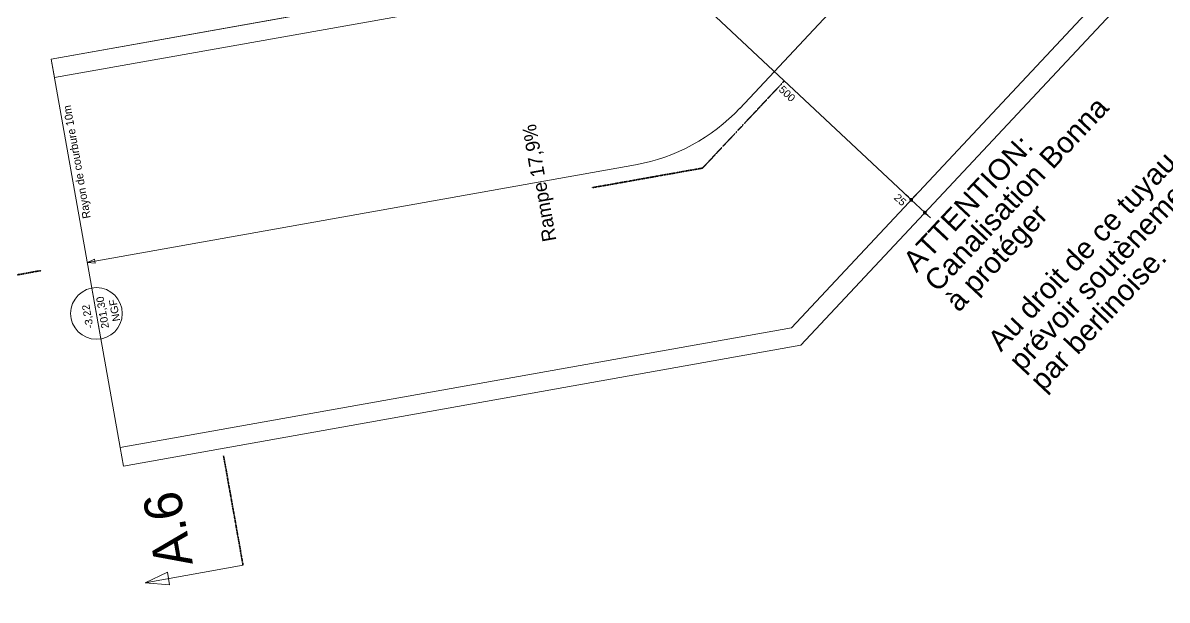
# Model space of a CAD drawing. Header units: centimetres. Extents: x -4990 to 114398, y -61489 to -12305.
# Drawn here: x 29133 to 30657, y -34090 to -33322 of the extents above; entities that cross this region are included whole.
import ezdxf

# ---------------------------------------------------------------- set-up
doc = ezdxf.new("R2010")
doc.units = ezdxf.units.CM
doc.header["$LTSCALE"] = 0.5
doc.linetypes.add('Style de ligne -6', pattern=[1.04164, 0.625, -0.20828, 0.06943, -0.13893])
doc.layers.get('0').update_dxf_attribs({"linetype": 'CONTINUOUS'})
doc.layers.get('DEFPOINTS').update_dxf_attribs({"linetype": 'CONTINUOUS'})
doc.layers.add('3-BAT C-Niveau -2', color=7, linetype='CONTINUOUS')
doc.styles.add('ARIAL', font='arial.ttf')
doc.styles.add('Futura Std Book', font='')
doc.styles.add('Geneva', font='')
doc.styles.add('Helvetica', font='')
doc.styles.get('Futura Std Book').set_extended_font_data('Futura Std Book')
doc.styles.get('Geneva').set_extended_font_data('Geneva')
doc.styles.get('Helvetica').set_extended_font_data('Helvetica')
doc.dimstyles.new('IS', dxfattribs={"dimtxt": 10.08724, "dimasz": 5.007446, "dimexe": 2, "dimexo": 10, "dimgap": 3, "dimtad": 1, "dimdec": 1, "dimtxsty": 'Helvetica', "dimblk": 'DOT', "dimblk1": 'DOT', "dimblk2": 'DOT', "dimcen": 0, "dimdle": 10, "dimazin": 0, "dimtfac": 0.8, "dimtdec": 1, "dimtix": 1, "dimtmove": 0, "dimatfit": 0, "dimldrblk": 'VW_FILLEDARROW-1', "dimfxl": 10, "dimfxlon": 1, "dimfrac": 2, "dimtolj": 1, "dimarcsym": 0})

# ---------------------------------------------------------------- blocks, each defined once
blk = doc.blocks.new('_DOT')
at = {"color": 0, "linetype": 'ByBlock', "lineweight": -2}
blk.add_line((-0.5, 0), (-1, 0), dxfattribs=at)
at = {"color": 0, "linetype": 'ByBlock', "const_width": 0.5}
blk.add_lwpolyline([(-0.25, 0, 1), (0.25, 0, 1)], format="xyb", close=True, dxfattribs=at)
blk = doc.blocks.new('*D2617')
at = {"layer": '3-BAT C-Niveau -2', "color": 0, "linetype": 'Continuous', "lineweight": -2, "transparency": 16777216}
for p, q in [((30312.5, -33553.8), (30308.8, -33550.4)), ((30323, -33549.9), (30314.8, -33558.7)), ((30316.2, -33557.2), (30334.4, -33574.3)), ((30341.2, -33567), (30333, -33575.8)), ((30338, -33577.8), (30341.7, -33581.2))]:
    blk.add_line(p, q, dxfattribs=at)
at = {"layer": 'DEFPOINTS', "color": 0, "linetype": 'Continuous', "transparency": 16777216}
for p in [(30342.4, -33529.2), (30360.7, -33546.3), (30334.4, -33574.3)]:
    blk.add_point(p, dxfattribs=at)
at = {"layer": '3-BAT C-Niveau -2', "color": 0, "linetype": 'Continuous', "lineweight": -2, "transparency": 16777216, "xscale": 5.007446289062499, "yscale": 5.007446289062499, "zscale": 5.007446289062499}
for p, rotation in [((30316.2, -33557.2), 316.8595780758606), ((30334.4, -33574.3), 136.8595780758606)]:
    blk.add_blockref('_DOT', p, dxfattribs=dict(at, rotation=rotation))
at = {"layer": '3-BAT C-Niveau -2', "color": 0, "linetype": 'Continuous', "lineweight": 5, "transparency": 16777216, "insert": (30301.5, -33557.2), "char_height": 10.09, "attachment_point": 5, "rotation": 316.8596, "style": 'Helvetica'}
blk.add_mtext('\\A1;25', dxfattribs=at)
blk = doc.blocks.new('VW_FILLEDARROW-1')
at = {"color": 0, "linetype": 'Continuous', "lineweight": 5, "flags": 128}
blk.add_lwpolyline([(-2, 0.54), (0, 0), (-2, -0.54)], close=True, dxfattribs=at)
blk = doc.blocks.new('*D2618')
at = {"layer": '3-BAT C-Niveau -2', "color": 0, "linetype": 'Continuous', "lineweight": -2, "transparency": 16777216}
for p, q in [((29955.9, -33211), (29950.3, -33217.1)), ((29955.3, -33219.1), (30312.5, -33553.8)), ((30323, -33549.9), (30314.8, -33558.7))]:
    blk.add_line(p, q, dxfattribs=at)
at = {"layer": 'DEFPOINTS', "color": 0, "linetype": 'Continuous', "transparency": 16777216}
for p in [(29962.8, -33203.7), (30342.4, -33529.2), (30316.2, -33557.2)]:
    blk.add_point(p, dxfattribs=at)
at = {"layer": '3-BAT C-Niveau -2', "color": 0, "linetype": 'Continuous', "lineweight": -2, "transparency": 16777216, "xscale": 5.007446289062499, "yscale": 5.007446289062499, "zscale": 5.007446289062499}
for p, rotation in [((29951.6, -33215.6), 136.8595780758765), ((30316.2, -33557.2), 316.8595780758765)]:
    blk.add_blockref('_DOT', p, dxfattribs=dict(at, rotation=rotation))
at = {"layer": '3-BAT C-Niveau -2', "color": 0, "linetype": 'Continuous', "lineweight": 5, "transparency": 16777216, "insert": (30150.9, -33416.1), "char_height": 10.09, "attachment_point": 5, "rotation": 316.8596, "style": 'Helvetica'}
blk.add_mtext('\\A1;500', dxfattribs=at)
blk = doc.blocks.new('Groupe-152-1')
at = {"color": 7, "linetype": 'Continuous', "lineweight": 13}
for p, q in [((12155.1, -45244.6), (11891.7, -44551.6)), ((12254.6, -45366.8), (12560.4, -45561.2))]:
    blk.add_line(p, q, dxfattribs=at)
at = {"color": 7, "linetype": 'Continuous', "lineweight": 5, "flags": 128}
blk.add_lwpolyline([(11892.7, -44561.8), (11891.7, -44551.6), (11897.7, -44559.9)], close=True, dxfattribs=at)
at = {"color": 7, "linetype": 'Continuous', "lineweight": 13}
for centre, start, end in [((12388.8, -45155.8), 200.8091, 237.552), ((12694.5, -45350.2), 237.552, 280.7236)]:
    blk.add_arc(centre, 250, start, end, dxfattribs=at)
blk = doc.blocks.new('Groupe-153-1')
at = {"color": 7, "linetype": 'Continuous', "lineweight": 5}
blk.add_line((11859.2, -44563.9), (11795, -44588.3), dxfattribs=at)
blk.add_circle((11827.1, -44576.1), 34.4, dxfattribs=at)
at = {"color": 7, "char_height": 10.069, "rotation": 20.8049, "line_spacing_factor": 0.962448, "style": 'ARIAL'}
for s, insert, width, attachment_point in [('\\pt8.3773,16.634,24.961,33.278;-3,22', (11804.2, -44566.3), 48.714, 1), ('\\pt26.703,53.264,80.128;201,30\\PNGF', (11828.1, -44579.1), 91.684, 2)]:
    blk.add_mtext(s, dxfattribs=dict(at, insert=insert, width=width, attachment_point=attachment_point))
blk = doc.blocks.new('Groupe-161-1')
at = {"color": 7, "linetype": 'Style de ligne -6', "lineweight": 35}
for p, q in [((11816.7, -44354.3), (11869.3, -44492.7)), ((12114.4, -45193.7), (12167.3, -45333)), ((12300.7, -45417.8), (12167.3, -45333))]:
    blk.add_line(p, q, dxfattribs=at)
blk = doc.blocks.new('Groupe-196-1')
at = {"color": 7, "linetype": 'Continuous', "lineweight": 5}
blk.add_line((11534.3, -44830.2), (11487.1, -44706.3), dxfattribs=at)
at = {"color": 7, "linetype": 'Style de ligne -6', "lineweight": 35}
blk.add_line((11534.3, -44830.2), (11672.6, -44777.6), dxfattribs=at)
at = {"color": 7, "linetype": 'Continuous', "lineweight": 13, "flags": 128}
blk.add_lwpolyline([(11490.6, -44739), (11487.1, -44706.3), (11506.4, -44732.9)], close=True, dxfattribs=at)
at = {"color": 7, "insert": (11505.9, -44717.2), "char_height": 50.344, "width": 105.902, "attachment_point": 1, "rotation": 20.824, "line_spacing_factor": 0.962448, "style": 'Futura Std Book'}
blk.add_mtext('\\pt32.91,67.461,101.19,134.92;A.6', dxfattribs=at)
blk = doc.blocks.new('Groupe-197-1')
at = {"color": 7, "linetype": 'Continuous', "lineweight": 5}
blk.add_line((12463, -44477.7), (12415.9, -44353.7), dxfattribs=at)
at = {"color": 7, "linetype": 'Style de ligne -6', "lineweight": 35}
blk.add_line((12463, -44477.7), (12324.6, -44530.2), dxfattribs=at)
at = {"color": 7, "linetype": 'Continuous', "lineweight": 13, "flags": 128}
blk.add_lwpolyline([(12419.4, -44386.4), (12415.9, -44353.7), (12435.2, -44380.3)], close=True, dxfattribs=at)
at = {"color": 7}
blk.add_blockref('Groupe-196-1', (0, 0), dxfattribs=at)
at = {"color": 7, "insert": (12302.1, -44414.9), "char_height": 50.344, "width": 105.902, "attachment_point": 1, "rotation": 20.7858, "line_spacing_factor": 0.962448, "style": 'Futura Std Book'}
blk.add_mtext('\\pt32.91,67.461,101.19,134.92;A.6', dxfattribs=at)

msp = doc.modelspace()

# ---------------------------------------------------------------- linework, layer by layer
at = {"layer": '3-BAT C-Niveau -2', "color": 7, "linetype": 'Continuous', "lineweight": 13}
for p, q in [((30657.077, -33193.435), (30156.68, -33727.415)), ((29892.934, -33241.657), (29171.162, -33369.981)), ((29263.059, -33886.861), (29171.153, -33369.926)), ((30156.68, -33727.415), (29263.06, -33886.867))]:
    msp.add_line(p, q, dxfattribs=at)
at = {"layer": '3-BAT C-Niveau -2', "color": 7, "linetype": 'Continuous', "lineweight": 5}
for p, q in [((30657.077, -33193.435), (30156.68, -33727.415)), ((30672.596, -33213.435), (30169.244, -33750.568)), ((29905.485, -33264.817), (29175.538, -33394.595)), ((29602.069, -33293.37), (29171.162, -33369.981)), ((29171.162, -33369.981), (29175.538, -33394.595)), ((30156.68, -33727.415), (29263.06, -33886.867)), ((30169.244, -33750.568), (29267.451, -33911.478)), ((29263.06, -33886.867), (29267.451, -33911.478))]:
    msp.add_line(p, q, dxfattribs=at)
at = {"layer": '3-BAT C-Niveau -2', "color": 7, "linetype": 'Continuous', "lineweight": 18}
for p, q in [((30672.596, -33213.435), (30169.244, -33750.568)), ((29905.485, -33264.817), (29175.538, -33394.595)), ((30169.244, -33750.568), (29267.451, -33911.478))]:
    msp.add_line(p, q, dxfattribs=at)

# ---------------------------------------------------------------- block references
at = {"layer": '3-BAT C-Niveau -2', "color": 7, "rotation": 79.27640525614329}
for name in ['Groupe-161-1', 'Groupe-152-1', 'Groupe-197-1', 'Groupe-153-1']:
    msp.add_blockref(name, (-16766.963, -37034.655), dxfattribs=at)

# ---------------------------------------------------------------- texts
at = {"layer": '3-BAT C-Niveau -2', "color": 7}
for s, insert, char_height, width, attachment_point, rotation, line_spacing_factor, style in [('\\pt28.646,58.57,87.162,116.27,145.25;Rayon de courbure 10m', (29206.659, -33506.578), 10.65683, 190.98451, 5, 100.081305, 1.060906, 'Geneva'), ('\\pt53.205,106.44,159.06,212.07,265.14,318.18,371.16,424.14;ATTENTION: \\PCanalisation Bonna\\Pà protéger\\P\\PAu droit de ce tuyau,\\Pprévoir soutènements \\Ppar berlinoise.\\P', (30302.786, -33636.159), 27.73991, 485.5805, 1, 46.859578, 0.834288, 'Helvetica'), ('\\pt28.646,56.209,84.333,112.44,140.54,168.65;Rampe 17,9%', (29823.659, -33534.453), 18.64945, 182.82232, 5, 100.081305, 1.060906, 'Geneva')]:
    msp.add_mtext(s, dxfattribs=dict(at, insert=insert, char_height=char_height, width=width, attachment_point=attachment_point, rotation=rotation, line_spacing_factor=line_spacing_factor, style=style))

# ---------------------------------------------------------------- dimensions: what is measured, and where the dimension line sits
at = {"layer": '3-BAT C-Niveau -2', "color": 7, "linetype": 'Continuous', "lineweight": 5}
for base, p1, p2, angle, override, picture, middle, dimtype in [((30316.152, -33557.24), (29962.785, -33203.738), (30342.417, -33529.213), 136.859578, {"dimtxt": 10.08724, "dimdec": 0, "dimpost": '<>', "dimtxsty": 'Helvetica', "dimtmove": 2}, '*D2618', (30150.902, -33416.067), 160), ((30334.394, -33574.335), (30342.417, -33529.213), (30360.659, -33546.308), 316.859578, {"dimtxt": 10.08724, "dimdec": 0, "dimpost": '<>', "dimtxsty": 'Helvetica', "dimtix": 0, "dimtmove": 2}, '*D2617', (30301.507, -33557.2), 161)]:
    dim = msp.add_linear_dim(base=base, p1=p1, p2=p2, angle=angle, dimstyle='IS', override=override, dxfattribs=at)
    dim.commit()
    dim.dimension.update_dxf_attribs({"geometry": picture, "text_midpoint": middle, "dimtype": dimtype})

doc.saveas('drawing.dxf')
